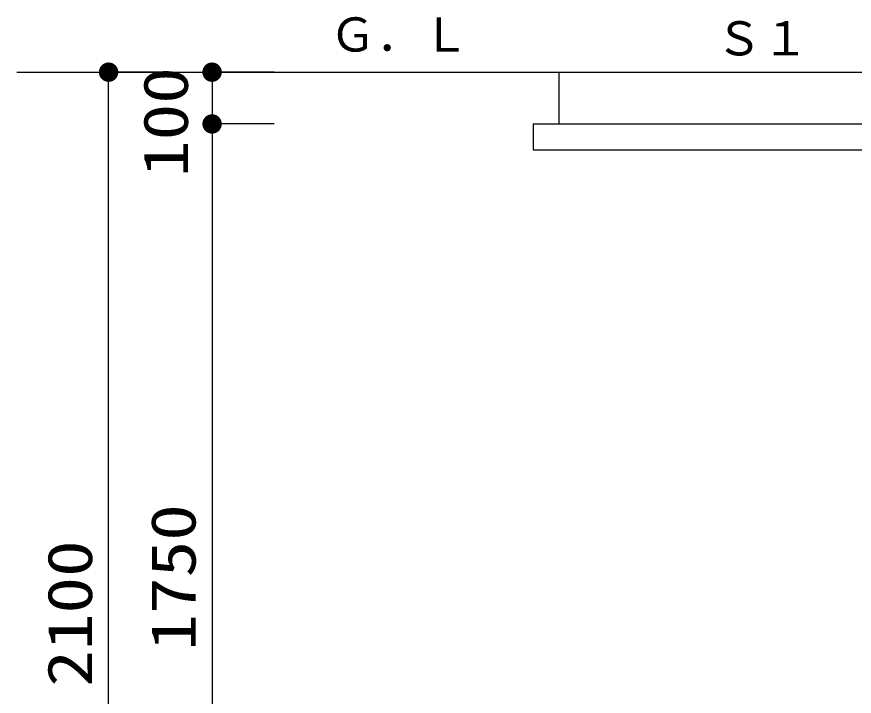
# Model space of a CAD drawing. Units: millimetres, scale not verified. Extents: x -8093 to 8093, y -5792 to 5792.
# Drawn here: x -2047 to -429, y 1151 to 2463 of the extents above; entities that cross this region are included whole.
import ezdxf
from ezdxf.enums import TextEntityAlignment as Align

# ---------------------------------------------------------------- set-up
doc = ezdxf.new("R2010")
doc.units = ezdxf.units.MM
doc.header["$LTSCALE"] = 30
doc.layers.add('0-3_00クル-フ-1機器', color=2, linetype='Continuous', lineweight=25)
doc.layers.add('0-4_00クル-フ-6寸法', color=132, linetype='Continuous', lineweight=25)
doc.styles.add('ＭＳ ゴシック', font='')
doc.styles.get('ＭＳ ゴシック').set_extended_font_data('MS Gothic')

msp = doc.modelspace()

# ---------------------------------------------------------------- linework, layer by layer
at = {"layer": '0-3_00クル-フ-1機器'}
for p, q in [((-2047.2, 2356), (869.58, 2356)), ((-999.55, 2356), (-999.55, 2256)), ((-1049.55, 2256), (-1049.55, 2206)), ((-1049.55, 2256), (250.45, 2256)), ((-1049.55, 2206), (250.45, 2206))]:
    msp.add_line(p, q, dxfattribs=at)
at = {"layer": '0-4_00クル-フ-6寸法', "color": 4}
for p, q in [((-1749.74, 2356), (-1869.74, 2356)), ((-1869.74, 256), (-1869.74, 2356)), ((-1549.74, 2356), (-1669.74, 2356)), ((-1669.74, 2356), (-1669.74, 2256)), ((-1549.74, 2256), (-1669.74, 2256)), ((-1549.74, 2256), (-1669.74, 2256)), ((-1669.74, 2256), (-1669.74, 506))]:
    msp.add_line(p, q, dxfattribs=at)
at = {"layer": '0-4_00クル-フ-6寸法'}
for points in [[(-1869.74, 2356), (-1887.57, 2361.8), (-1886.7, 2363.99)], [(-1869.74, 2356), (-1886.7, 2363.99), (-1885.57, 2366.05)], [(-1869.74, 2356), (-1885.57, 2366.05), (-1884.18, 2367.96)], [(-1869.74, 2356), (-1884.18, 2367.96), (-1882.57, 2369.67)], [(-1869.74, 2356), (-1882.57, 2369.67), (-1880.76, 2371.17)], [(-1869.74, 2356), (-1880.76, 2371.17), (-1878.77, 2372.43)], [(-1869.74, 2356), (-1878.77, 2372.43), (-1876.64, 2373.44)], [(-1869.74, 2356), (-1876.64, 2373.44), (-1874.4, 2374.16)], [(-1869.74, 2356), (-1874.4, 2374.16), (-1872.09, 2374.61)], [(-1869.74, 2356), (-1872.09, 2374.61), (-1869.74, 2374.75)], [(-1869.74, 2356), (-1869.74, 2374.75), (-1867.39, 2374.61)], [(-1869.74, 2356), (-1867.39, 2374.61), (-1865.07, 2374.16)], [(-1869.74, 2356), (-1865.07, 2374.16), (-1862.83, 2373.44)], [(-1869.74, 2356), (-1862.83, 2373.44), (-1860.7, 2372.43)], [(-1869.74, 2356), (-1860.7, 2372.43), (-1858.72, 2371.17)], [(-1869.74, 2356), (-1858.72, 2371.17), (-1856.9, 2369.67)], [(-1869.74, 2356), (-1856.9, 2369.67), (-1855.29, 2367.96)], [(-1869.74, 2356), (-1855.29, 2367.96), (-1853.91, 2366.05)], [(-1869.74, 2356), (-1853.91, 2366.05), (-1852.77, 2363.99)], [(-1869.74, 2356), (-1852.77, 2363.99), (-1851.9, 2361.8)], [(-1669.74, 2356), (-1687.57, 2361.8), (-1686.7, 2363.99)], [(-1669.74, 2356), (-1686.7, 2363.99), (-1685.57, 2366.05)], [(-1669.74, 2356), (-1685.57, 2366.05), (-1684.18, 2367.96)], [(-1669.74, 2356), (-1684.18, 2367.96), (-1682.57, 2369.67)], [(-1669.74, 2356), (-1682.57, 2369.67), (-1680.76, 2371.17)], [(-1669.74, 2356), (-1680.76, 2371.17), (-1678.77, 2372.43)], [(-1669.74, 2356), (-1678.77, 2372.43), (-1676.64, 2373.44)], [(-1669.74, 2356), (-1676.64, 2373.44), (-1674.4, 2374.16)], [(-1669.74, 2356), (-1674.4, 2374.16), (-1672.09, 2374.61)], [(-1669.74, 2356), (-1672.09, 2374.61), (-1669.74, 2374.75)], [(-1669.74, 2356), (-1669.74, 2374.75), (-1667.39, 2374.61)], [(-1669.74, 2356), (-1667.39, 2374.61), (-1665.07, 2374.16)], [(-1669.74, 2356), (-1665.07, 2374.16), (-1662.83, 2373.44)], [(-1669.74, 2356), (-1662.83, 2373.44), (-1660.7, 2372.43)], [(-1669.74, 2356), (-1660.7, 2372.43), (-1658.72, 2371.17)], [(-1669.74, 2356), (-1658.72, 2371.17), (-1656.9, 2369.67)], [(-1669.74, 2356), (-1656.9, 2369.67), (-1655.29, 2367.96)], [(-1669.74, 2356), (-1655.29, 2367.96), (-1653.91, 2366.05)], [(-1669.74, 2356), (-1653.91, 2366.05), (-1652.77, 2363.99)], [(-1669.74, 2356), (-1652.77, 2363.99), (-1651.9, 2361.8)], [(-1869.74, 2356), (-1888.45, 2357.18), (-1888.16, 2359.52)], [(-1869.74, 2356), (-1888.45, 2354.83), (-1888.45, 2357.18)], [(-1869.74, 2356), (-1888.16, 2352.49), (-1888.45, 2354.83)], [(-1869.74, 2356), (-1888.16, 2359.52), (-1887.57, 2361.8)], [(-1869.74, 2356), (-1887.57, 2350.21), (-1888.16, 2352.49)], [(-1869.74, 2356), (-1886.7, 2348.02), (-1887.57, 2350.21)], [(-1869.74, 2356), (-1885.57, 2345.96), (-1886.7, 2348.02)], [(-1869.74, 2356), (-1884.18, 2344.05), (-1885.57, 2345.96)], [(-1869.74, 2356), (-1882.57, 2342.34), (-1884.18, 2344.05)], [(-1869.74, 2356), (-1880.76, 2340.83), (-1882.57, 2342.34)], [(-1869.74, 2356), (-1878.77, 2339.57), (-1880.76, 2340.83)], [(-1869.74, 2356), (-1876.64, 2338.57), (-1878.77, 2339.57)], [(-1869.74, 2356), (-1874.4, 2337.84), (-1876.64, 2338.57)], [(-1869.74, 2356), (-1872.09, 2337.4), (-1874.4, 2337.84)], [(-1869.74, 2356), (-1869.74, 2337.25), (-1872.09, 2337.4)], [(-1869.74, 2356), (-1851.9, 2361.8), (-1851.32, 2359.52)], [(-1869.74, 2356), (-1851.32, 2359.52), (-1851.02, 2357.18)], [(-1869.74, 2356), (-1851.02, 2357.18), (-1851.02, 2354.83)], [(-1869.74, 2356), (-1867.39, 2337.4), (-1869.74, 2337.25)], [(-1869.74, 2356), (-1865.07, 2337.84), (-1867.39, 2337.4)], [(-1869.74, 2356), (-1862.83, 2338.57), (-1865.07, 2337.84)], [(-1869.74, 2356), (-1860.7, 2339.57), (-1862.83, 2338.57)], [(-1869.74, 2356), (-1858.72, 2340.83), (-1860.7, 2339.57)], [(-1869.74, 2356), (-1856.9, 2342.34), (-1858.72, 2340.83)], [(-1869.74, 2356), (-1855.29, 2344.05), (-1856.9, 2342.34)], [(-1869.74, 2356), (-1853.91, 2345.96), (-1855.29, 2344.05)], [(-1869.74, 2356), (-1852.77, 2348.02), (-1853.91, 2345.96)], [(-1869.74, 2356), (-1851.9, 2350.21), (-1852.77, 2348.02)], [(-1869.74, 2356), (-1851.32, 2352.49), (-1851.9, 2350.21)], [(-1869.74, 2356), (-1851.02, 2354.83), (-1851.32, 2352.49)], [(-1669.74, 2356), (-1688.45, 2357.18), (-1688.16, 2359.52)], [(-1669.74, 2356), (-1688.45, 2354.83), (-1688.45, 2357.18)], [(-1669.74, 2356), (-1688.16, 2352.49), (-1688.45, 2354.83)], [(-1669.74, 2356), (-1688.16, 2359.52), (-1687.57, 2361.8)], [(-1669.74, 2356), (-1687.57, 2350.21), (-1688.16, 2352.49)], [(-1669.74, 2356), (-1686.7, 2348.02), (-1687.57, 2350.21)], [(-1669.74, 2356), (-1685.57, 2345.96), (-1686.7, 2348.02)], [(-1669.74, 2356), (-1684.18, 2344.05), (-1685.57, 2345.96)], [(-1669.74, 2356), (-1682.57, 2342.34), (-1684.18, 2344.05)], [(-1669.74, 2356), (-1680.76, 2340.83), (-1682.57, 2342.34)], [(-1669.74, 2356), (-1678.77, 2339.57), (-1680.76, 2340.83)], [(-1669.74, 2356), (-1676.64, 2338.57), (-1678.77, 2339.57)], [(-1669.74, 2356), (-1674.4, 2337.84), (-1676.64, 2338.57)], [(-1669.74, 2356), (-1672.09, 2337.4), (-1674.4, 2337.84)], [(-1669.74, 2356), (-1669.74, 2337.25), (-1672.09, 2337.4)], [(-1669.74, 2356), (-1651.9, 2361.8), (-1651.32, 2359.52)], [(-1669.74, 2356), (-1651.32, 2359.52), (-1651.02, 2357.18)], [(-1669.74, 2356), (-1651.02, 2357.18), (-1651.02, 2354.83)], [(-1669.74, 2356), (-1667.39, 2337.4), (-1669.74, 2337.25)], [(-1669.74, 2356), (-1665.07, 2337.84), (-1667.39, 2337.4)], [(-1669.74, 2356), (-1662.83, 2338.57), (-1665.07, 2337.84)], [(-1669.74, 2356), (-1660.7, 2339.57), (-1662.83, 2338.57)], [(-1669.74, 2356), (-1658.72, 2340.83), (-1660.7, 2339.57)], [(-1669.74, 2356), (-1656.9, 2342.34), (-1658.72, 2340.83)], [(-1669.74, 2356), (-1655.29, 2344.05), (-1656.9, 2342.34)], [(-1669.74, 2356), (-1653.91, 2345.96), (-1655.29, 2344.05)], [(-1669.74, 2356), (-1652.77, 2348.02), (-1653.91, 2345.96)], [(-1669.74, 2356), (-1651.9, 2350.21), (-1652.77, 2348.02)], [(-1669.74, 2356), (-1651.32, 2352.49), (-1651.9, 2350.21)], [(-1669.74, 2356), (-1651.02, 2354.83), (-1651.32, 2352.49)], [(-1669.74, 2256), (-1686.7, 2263.99), (-1685.57, 2266.05)], [(-1669.74, 2256), (-1686.7, 2263.99), (-1685.57, 2266.05)], [(-1669.74, 2256), (-1685.57, 2266.05), (-1684.18, 2267.96)], [(-1669.74, 2256), (-1685.57, 2266.05), (-1684.18, 2267.96)], [(-1669.74, 2256), (-1684.18, 2267.96), (-1682.57, 2269.67)], [(-1669.74, 2256), (-1684.18, 2267.96), (-1682.57, 2269.67)], [(-1669.74, 2256), (-1682.57, 2269.67), (-1680.76, 2271.17)], [(-1669.74, 2256), (-1682.57, 2269.67), (-1680.76, 2271.17)], [(-1669.74, 2256), (-1680.76, 2271.17), (-1678.77, 2272.43)], [(-1669.74, 2256), (-1680.76, 2271.17), (-1678.77, 2272.43)], [(-1669.74, 2256), (-1678.77, 2272.43), (-1676.64, 2273.44)], [(-1669.74, 2256), (-1678.77, 2272.43), (-1676.64, 2273.44)], [(-1669.74, 2256), (-1676.64, 2273.44), (-1674.4, 2274.16)], [(-1669.74, 2256), (-1676.64, 2273.44), (-1674.4, 2274.16)], [(-1669.74, 2256), (-1674.4, 2274.16), (-1672.09, 2274.61)], [(-1669.74, 2256), (-1674.4, 2274.16), (-1672.09, 2274.61)], [(-1669.74, 2256), (-1672.09, 2274.61), (-1669.74, 2274.75)], [(-1669.74, 2256), (-1672.09, 2274.61), (-1669.74, 2274.75)], [(-1669.74, 2256), (-1669.74, 2274.75), (-1667.39, 2274.61)], [(-1669.74, 2256), (-1669.74, 2274.75), (-1667.39, 2274.61)], [(-1669.74, 2256), (-1667.39, 2274.61), (-1665.07, 2274.16)], [(-1669.74, 2256), (-1667.39, 2274.61), (-1665.07, 2274.16)], [(-1669.74, 2256), (-1665.07, 2274.16), (-1662.83, 2273.44)], [(-1669.74, 2256), (-1665.07, 2274.16), (-1662.83, 2273.44)], [(-1669.74, 2256), (-1662.83, 2273.44), (-1660.7, 2272.43)], [(-1669.74, 2256), (-1662.83, 2273.44), (-1660.7, 2272.43)], [(-1669.74, 2256), (-1660.7, 2272.43), (-1658.72, 2271.17)], [(-1669.74, 2256), (-1660.7, 2272.43), (-1658.72, 2271.17)], [(-1669.74, 2256), (-1658.72, 2271.17), (-1656.9, 2269.67)], [(-1669.74, 2256), (-1658.72, 2271.17), (-1656.9, 2269.67)], [(-1669.74, 2256), (-1656.9, 2269.67), (-1655.29, 2267.96)], [(-1669.74, 2256), (-1656.9, 2269.67), (-1655.29, 2267.96)], [(-1669.74, 2256), (-1655.29, 2267.96), (-1653.91, 2266.05)], [(-1669.74, 2256), (-1655.29, 2267.96), (-1653.91, 2266.05)], [(-1669.74, 2256), (-1653.91, 2266.05), (-1652.77, 2263.99)], [(-1669.74, 2256), (-1653.91, 2266.05), (-1652.77, 2263.99)], [(-1669.74, 2256), (-1688.45, 2257.18), (-1688.16, 2259.52)], [(-1669.74, 2256), (-1688.45, 2257.18), (-1688.16, 2259.52)], [(-1669.74, 2256), (-1688.45, 2254.83), (-1688.45, 2257.18)], [(-1669.74, 2256), (-1688.45, 2254.83), (-1688.45, 2257.18)], [(-1669.74, 2256), (-1688.16, 2252.49), (-1688.45, 2254.83)], [(-1669.74, 2256), (-1688.16, 2252.49), (-1688.45, 2254.83)], [(-1669.74, 2256), (-1688.16, 2259.52), (-1687.57, 2261.8)], [(-1669.74, 2256), (-1688.16, 2259.52), (-1687.57, 2261.8)], [(-1669.74, 2256), (-1687.57, 2250.21), (-1688.16, 2252.49)], [(-1669.74, 2256), (-1687.57, 2250.21), (-1688.16, 2252.49)], [(-1669.74, 2256), (-1687.57, 2261.8), (-1686.7, 2263.99)], [(-1669.74, 2256), (-1687.57, 2261.8), (-1686.7, 2263.99)], [(-1669.74, 2256), (-1686.7, 2248.02), (-1687.57, 2250.21)], [(-1669.74, 2256), (-1686.7, 2248.02), (-1687.57, 2250.21)], [(-1669.74, 2256), (-1685.57, 2245.96), (-1686.7, 2248.02)], [(-1669.74, 2256), (-1685.57, 2245.96), (-1686.7, 2248.02)], [(-1669.74, 2256), (-1684.18, 2244.05), (-1685.57, 2245.96)], [(-1669.74, 2256), (-1684.18, 2244.05), (-1685.57, 2245.96)], [(-1669.74, 2256), (-1682.57, 2242.34), (-1684.18, 2244.05)], [(-1669.74, 2256), (-1682.57, 2242.34), (-1684.18, 2244.05)], [(-1669.74, 2256), (-1680.76, 2240.83), (-1682.57, 2242.34)], [(-1669.74, 2256), (-1680.76, 2240.83), (-1682.57, 2242.34)], [(-1669.74, 2256), (-1678.77, 2239.57), (-1680.76, 2240.83)], [(-1669.74, 2256), (-1678.77, 2239.57), (-1680.76, 2240.83)], [(-1669.74, 2256), (-1676.64, 2238.57), (-1678.77, 2239.57)], [(-1669.74, 2256), (-1676.64, 2238.57), (-1678.77, 2239.57)], [(-1669.74, 2256), (-1674.4, 2237.84), (-1676.64, 2238.57)], [(-1669.74, 2256), (-1674.4, 2237.84), (-1676.64, 2238.57)], [(-1669.74, 2256), (-1672.09, 2237.4), (-1674.4, 2237.84)], [(-1669.74, 2256), (-1672.09, 2237.4), (-1674.4, 2237.84)], [(-1669.74, 2256), (-1669.74, 2237.25), (-1672.09, 2237.4)], [(-1669.74, 2256), (-1669.74, 2237.25), (-1672.09, 2237.4)], [(-1669.74, 2256), (-1652.77, 2263.99), (-1651.9, 2261.8)], [(-1669.74, 2256), (-1652.77, 2263.99), (-1651.9, 2261.8)], [(-1669.74, 2256), (-1651.9, 2261.8), (-1651.32, 2259.52)], [(-1669.74, 2256), (-1651.9, 2261.8), (-1651.32, 2259.52)], [(-1669.74, 2256), (-1651.32, 2259.52), (-1651.02, 2257.18)], [(-1669.74, 2256), (-1651.32, 2259.52), (-1651.02, 2257.18)], [(-1669.74, 2256), (-1651.02, 2257.18), (-1651.02, 2254.83)], [(-1669.74, 2256), (-1651.02, 2257.18), (-1651.02, 2254.83)], [(-1669.74, 2256), (-1667.39, 2237.4), (-1669.74, 2237.25)], [(-1669.74, 2256), (-1665.07, 2237.84), (-1667.39, 2237.4)], [(-1669.74, 2256), (-1662.83, 2238.57), (-1665.07, 2237.84)], [(-1669.74, 2256), (-1660.7, 2239.57), (-1662.83, 2238.57)], [(-1669.74, 2256), (-1658.72, 2240.83), (-1660.7, 2239.57)], [(-1669.74, 2256), (-1656.9, 2242.34), (-1658.72, 2240.83)], [(-1669.74, 2256), (-1655.29, 2244.05), (-1656.9, 2242.34)], [(-1669.74, 2256), (-1653.91, 2245.96), (-1655.29, 2244.05)], [(-1669.74, 2256), (-1652.77, 2248.02), (-1653.91, 2245.96)], [(-1669.74, 2256), (-1651.9, 2250.21), (-1652.77, 2248.02)], [(-1669.74, 2256), (-1651.32, 2252.49), (-1651.9, 2250.21)], [(-1669.74, 2256), (-1651.02, 2254.83), (-1651.32, 2252.49)], [(-1669.74, 2256), (-1667.39, 2237.4), (-1669.74, 2237.25)], [(-1669.74, 2256), (-1665.07, 2237.84), (-1667.39, 2237.4)], [(-1669.74, 2256), (-1662.83, 2238.57), (-1665.07, 2237.84)], [(-1669.74, 2256), (-1660.7, 2239.57), (-1662.83, 2238.57)], [(-1669.74, 2256), (-1658.72, 2240.83), (-1660.7, 2239.57)], [(-1669.74, 2256), (-1656.9, 2242.34), (-1658.72, 2240.83)], [(-1669.74, 2256), (-1655.29, 2244.05), (-1656.9, 2242.34)], [(-1669.74, 2256), (-1653.91, 2245.96), (-1655.29, 2244.05)], [(-1669.74, 2256), (-1652.77, 2248.02), (-1653.91, 2245.96)], [(-1669.74, 2256), (-1651.9, 2250.21), (-1652.77, 2248.02)], [(-1669.74, 2256), (-1651.32, 2252.49), (-1651.9, 2250.21)], [(-1669.74, 2256), (-1651.02, 2254.83), (-1651.32, 2252.49)]]:
    msp.add_solid(points, dxfattribs=at)

# ---------------------------------------------------------------- texts
at = {"layer": '0-3_00クル-フ-1機器', "color": 4, "style": 'ＭＳ ゴシック'}
for s, p in [('Ｇ．Ｌ', (-1442.77, 2376.02)), ('Ｓ１', (-696.62, 2368.61))]:
    msp.add_text(s, height=65.98, dxfattribs=at).set_placement(p, align=Align.BOTTOM_LEFT)
at = {"layer": '0-4_00クル-フ-6寸法', "color": 3, "style": 'ＭＳ ゴシック', "width": 1.2}
for s, p in [('100', (-1690.41, 2153.49)), ('1750', (-1675.58, 1238.72)), ('2100', (-1875.58, 1168.86))]:
    msp.add_text(s, height=86.66, rotation=90, dxfattribs=at).set_placement(p, align=Align.BOTTOM_LEFT)

doc.saveas('drawing.dxf')
